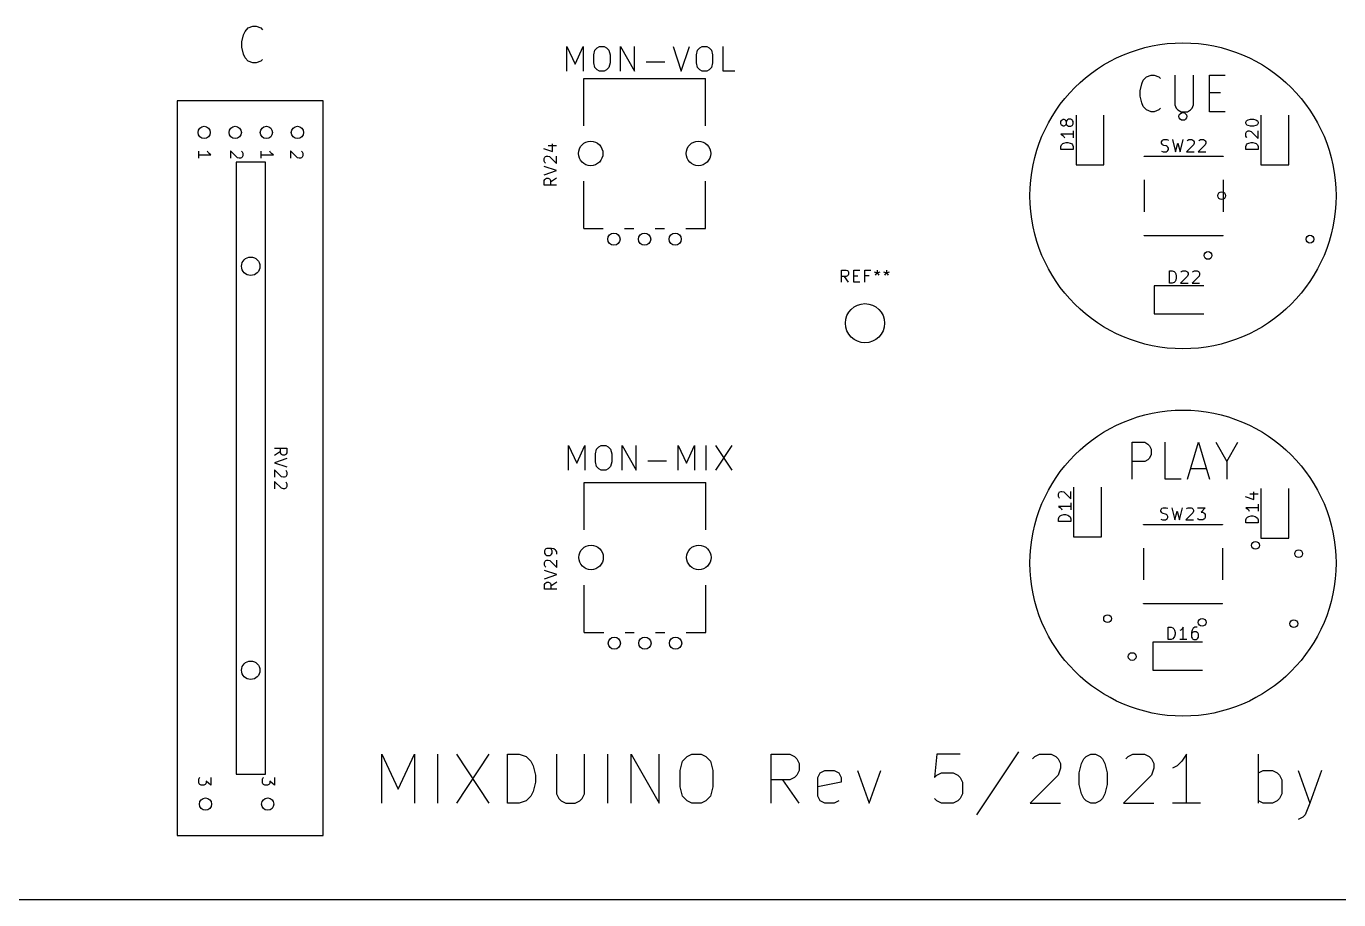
# Model space of a CAD drawing. Extents: x 0 to 360, y 0 to 265.
# Drawn here: x 179.5 to 286.7, y 0 to 71.4 of the extents above; entities that cross this region are included whole.
import ezdxf

# ---------------------------------------------------------------- set-up
doc = ezdxf.new("R2010")
doc.units = 0
doc.layers.add('BLACK', color=7, linetype='CONTINUOUS')

msp = doc.modelspace()

# ---------------------------------------------------------------- linework, layer by layer
at = {"layer": 'BLACK', "linetype": 'CONTINUOUS'}
for p, q in [((197.275, 70.6386), (197.403, 70.9243)), ((197.403, 70.9243), (197.66, 71.21)), ((197.66, 71.21), (198.046, 71.3529)), ((198.046, 71.3529), (198.303, 71.3529)), ((198.303, 71.3529), (198.689, 71.21)), ((198.689, 71.21), (198.818, 71.0671)), ((197.146, 70.0671), (197.275, 70.6386)), ((197.146, 69.6386), (197.146, 70.0671)), ((223.686, 67.6952), (223.686, 69.6952)), ((223.686, 69.6952), (224.352, 68.2667)), ((224.352, 68.2667), (225.019, 69.6952)), ((225.019, 69.6952), (225.019, 67.6952)), ((226.162, 69.6), (226.352, 69.6952)), ((226.352, 69.6952), (226.733, 69.6952)), ((226.733, 69.6952), (226.924, 69.6)), ((228.067, 67.6952), (228.067, 69.6952)), ((228.067, 69.6952), (229.21, 67.6952)), ((229.21, 67.6952), (229.21, 69.6952)), ((232.352, 69.6952), (233.019, 67.6952)), ((233.019, 67.6952), (233.686, 69.6952)), ((234.543, 69.6), (234.733, 69.6952)), ((234.733, 69.6952), (235.114, 69.6952)), ((235.114, 69.6952), (235.305, 69.6)), ((236.448, 67.6952), (236.448, 69.6952)), ((197.275, 69.0671), (197.146, 69.6386)), ((197.403, 68.7814), (197.275, 69.0671)), ((197.66, 68.4957), (197.403, 68.7814)), ((198.818, 68.6386), (198.689, 68.4957)), ((225.876, 69.0286), (225.971, 69.4095)), ((225.876, 68.3619), (225.876, 69.0286)), ((225.971, 69.4095), (226.162, 69.6)), ((226.924, 69.6), (227.114, 69.4095)), ((227.114, 69.4095), (227.21, 69.0286)), ((227.21, 69.0286), (227.21, 68.3619)), ((234.257, 69.0286), (234.352, 69.4095)), ((234.257, 68.3619), (234.257, 69.0286)), ((234.352, 69.4095), (234.543, 69.6)), ((235.305, 69.6), (235.495, 69.4095)), ((235.495, 69.4095), (235.59, 69.0286)), ((235.59, 69.0286), (235.59, 68.3619)), ((198.046, 68.3529), (197.66, 68.4957)), ((198.303, 68.3529), (198.046, 68.3529)), ((198.689, 68.4957), (198.303, 68.3529)), ((225.971, 67.981), (225.876, 68.3619)), ((226.162, 67.7905), (225.971, 67.981)), ((226.352, 67.6952), (226.162, 67.7905)), ((226.733, 67.6952), (226.352, 67.6952)), ((226.924, 67.7905), (226.733, 67.6952)), ((227.114, 67.981), (226.924, 67.7905)), ((227.21, 68.3619), (227.114, 67.981)), ((230.162, 68.4571), (231.686, 68.4571)), ((234.352, 67.981), (234.257, 68.3619)), ((234.543, 67.7905), (234.352, 67.981)), ((234.733, 67.6952), (234.543, 67.7905)), ((235.114, 67.6952), (234.733, 67.6952)), ((235.305, 67.7905), (235.114, 67.6952)), ((235.495, 67.981), (235.305, 67.7905)), ((235.59, 68.3619), (235.495, 67.981)), ((237.4, 67.6952), (236.448, 67.6952)), ((225.06, 67.08), (235, 67.08)), ((225.06, 63.215), (225.06, 67.08)), ((235, 63.215), (235, 67.08)), ((270.499, 66.0834), (270.627, 66.6549)), ((270.627, 66.6549), (270.756, 66.9406)), ((270.756, 66.9406), (271.013, 67.2263)), ((271.013, 67.2263), (271.399, 67.3692)), ((271.399, 67.3692), (271.656, 67.3692)), ((271.656, 67.3692), (272.041, 67.2263)), ((272.041, 67.2263), (272.17, 67.0834)), ((273.327, 67.3692), (273.327, 64.9406)), ((274.87, 64.9406), (274.87, 67.3692)), ((276.156, 64.3692), (276.156, 67.3692)), ((276.156, 67.3692), (277.441, 67.3692)), ((270.499, 65.6549), (270.499, 66.0834)), ((270.627, 65.0834), (270.499, 65.6549)), ((276.156, 65.9406), (277.056, 65.9406)), ((203.77, 65.25), (191.87, 65.25)), ((191.87, 65.25), (191.87, 5.25)), ((203.77, 5.25), (203.77, 65.25)), ((270.756, 64.7977), (270.627, 65.0834)), ((271.013, 64.512), (270.756, 64.7977)), ((271.399, 64.3692), (271.013, 64.512)), ((271.656, 64.3692), (271.399, 64.3692)), ((272.041, 64.512), (271.656, 64.3692)), ((272.17, 64.6549), (272.041, 64.512)), ((273.327, 64.9406), (273.456, 64.6549)), ((273.456, 64.6549), (273.584, 64.512)), ((273.584, 64.512), (273.841, 64.3692)), ((273.841, 64.3692), (274.356, 64.3692)), ((274.356, 64.3692), (274.613, 64.512)), ((274.613, 64.512), (274.741, 64.6549)), ((274.741, 64.6549), (274.87, 64.9406)), ((277.441, 64.3692), (276.156, 64.3692)), ((264.032, 63.5714), (264.08, 63.6667)), ((264.032, 63.381), (264.032, 63.5714)), ((264.08, 63.2857), (264.032, 63.381)), ((264.08, 63.6667), (264.128, 63.7143)), ((264.128, 63.2381), (264.08, 63.2857)), ((264.128, 63.7143), (264.223, 63.7619)), ((264.223, 63.7619), (264.27, 63.7619)), ((264.27, 63.7619), (264.366, 63.7143)), ((264.366, 63.7143), (264.413, 63.6667)), ((264.413, 63.2857), (264.366, 63.2381)), ((264.413, 63.6667), (264.461, 63.5714)), ((264.461, 63.381), (264.413, 63.2857)), ((264.509, 63.6667), (264.461, 63.5714)), ((264.461, 63.5714), (264.461, 63.381)), ((264.461, 63.381), (264.509, 63.2857)), ((264.556, 63.7143), (264.509, 63.6667)), ((264.509, 63.2857), (264.556, 63.2381)), ((264.651, 63.7619), (264.556, 63.7143)), ((264.842, 63.7619), (264.651, 63.7619)), ((264.937, 63.7143), (264.842, 63.7619)), ((264.985, 63.6667), (264.937, 63.7143)), ((264.937, 63.2381), (264.985, 63.2857)), ((265.032, 63.5714), (264.985, 63.6667)), ((264.985, 63.2857), (265.032, 63.381)), ((265.032, 63.381), (265.032, 63.5714)), ((265.265, 64.1), (265.265, 60.04)), ((267.535, 60.04), (267.535, 64.1)), ((279.132, 63.5238), (279.18, 63.619)), ((279.132, 63.4286), (279.132, 63.5238)), ((279.18, 63.3333), (279.132, 63.4286)), ((279.18, 63.619), (279.228, 63.6667)), ((279.228, 63.2857), (279.18, 63.3333)), ((279.228, 63.6667), (279.323, 63.7143)), ((279.323, 63.2381), (279.228, 63.2857)), ((279.323, 63.7143), (279.513, 63.7619)), ((279.513, 63.7619), (279.751, 63.7619)), ((279.751, 63.7619), (279.942, 63.7143)), ((279.942, 63.7143), (280.037, 63.6667)), ((280.037, 63.2857), (279.942, 63.2381)), ((280.037, 63.6667), (280.085, 63.619)), ((280.085, 63.3333), (280.037, 63.2857)), ((280.085, 63.619), (280.132, 63.5238)), ((280.132, 63.4286), (280.085, 63.3333)), ((280.132, 63.5238), (280.132, 63.4286)), ((280.365, 64.1), (280.365, 60.04)), ((282.635, 60.04), (282.635, 64.1)), ((265.032, 62.5238), (264.032, 62.5238)), ((264.032, 62.5238), (264.175, 62.4286)), ((264.223, 63.1905), (264.128, 63.2381)), ((264.175, 62.4286), (264.27, 62.3333)), ((264.27, 63.1905), (264.223, 63.1905)), ((264.366, 63.2381), (264.27, 63.1905)), ((264.27, 62.3333), (264.318, 62.2381)), ((264.556, 63.2381), (264.651, 63.1905)), ((264.651, 63.1905), (264.842, 63.1905)), ((264.842, 63.1905), (264.937, 63.2381)), ((265.032, 62.8095), (265.032, 62.2381)), ((279.132, 62.619), (279.18, 62.7143)), ((279.132, 62.381), (279.132, 62.619)), ((279.18, 62.2857), (279.132, 62.381)), ((279.18, 62.7143), (279.228, 62.7619)), ((279.228, 62.2381), (279.18, 62.2857)), ((279.228, 62.7619), (279.323, 62.8095)), ((279.513, 63.1905), (279.323, 63.2381)), ((279.323, 62.8095), (279.418, 62.8095)), ((279.418, 62.8095), (279.561, 62.7619)), ((279.751, 63.1905), (279.513, 63.1905)), ((279.561, 62.7619), (280.132, 62.1905)), ((279.942, 63.2381), (279.751, 63.1905)), ((280.132, 62.1905), (280.132, 62.8095)), ((193.618, 60.5643), (193.618, 61.1357)), ((194.38, 61.0405), (194.332, 61.1357)), ((196.789, 60.6119), (196.218, 61.1833)), ((196.218, 61.1833), (196.218, 60.5643)), ((197.122, 61.1357), (197.17, 61.0881)), ((198.718, 60.5643), (198.718, 61.1357)), ((199.48, 61.0405), (199.432, 61.1357)), ((201.689, 60.6119), (201.118, 61.1833)), ((201.118, 61.1833), (201.118, 60.5643)), ((202.022, 61.1357), (202.07, 61.0881)), ((221.785, 61.3671), (222.499, 61.129)), ((222.166, 61.6052), (222.832, 61.6052)), ((222.499, 61.129), (222.499, 61.7481)), ((264.032, 61.5238), (264.08, 61.6667)), ((264.032, 61.2857), (264.032, 61.5238)), ((265.032, 61.2857), (264.032, 61.2857)), ((264.08, 61.6667), (264.175, 61.7619)), ((264.175, 61.7619), (264.27, 61.8095)), ((264.27, 61.8095), (264.461, 61.8571)), ((264.461, 61.8571), (264.604, 61.8571)), ((264.604, 61.8571), (264.794, 61.8095)), ((264.794, 61.8095), (264.89, 61.7619)), ((264.89, 61.7619), (264.985, 61.6667)), ((264.985, 61.6667), (265.032, 61.5238)), ((265.032, 61.5238), (265.032, 61.2857)), ((272.24, 61.9071), (272.288, 62.0024)), ((272.24, 61.8119), (272.24, 61.9071)), ((272.288, 61.7167), (272.24, 61.8119)), ((272.24, 61.1452), (272.383, 61.0976)), ((272.288, 62.0024), (272.336, 62.05)), ((272.336, 61.669), (272.288, 61.7167)), ((272.336, 62.05), (272.431, 62.0976)), ((272.431, 61.6214), (272.336, 61.669)), ((272.383, 61.0976), (272.621, 61.0976)), ((272.431, 62.0976), (272.669, 62.0976)), ((272.621, 61.5738), (272.431, 61.6214)), ((272.717, 61.5262), (272.621, 61.5738)), ((272.621, 61.0976), (272.717, 61.1452)), ((272.669, 62.0976), (272.812, 62.05)), ((272.764, 61.4786), (272.717, 61.5262)), ((272.717, 61.1452), (272.764, 61.1929)), ((272.812, 61.3833), (272.764, 61.4786)), ((272.764, 61.1929), (272.812, 61.2881)), ((272.812, 61.2881), (272.812, 61.3833)), ((273.145, 62.0976), (273.383, 61.0976)), ((273.383, 61.0976), (273.574, 61.8119)), ((273.574, 61.8119), (273.764, 61.0976)), ((273.764, 61.0976), (274.002, 62.0976)), ((274.86, 61.669), (274.288, 61.0976)), ((274.288, 61.0976), (274.907, 61.0976)), ((274.336, 62.0024), (274.383, 62.05)), ((274.383, 62.05), (274.479, 62.0976)), ((274.479, 62.0976), (274.717, 62.0976)), ((274.717, 62.0976), (274.812, 62.05)), ((274.812, 62.05), (274.86, 62.0024)), ((274.86, 62.0024), (274.907, 61.9071)), ((274.907, 61.8119), (274.86, 61.669)), ((274.907, 61.9071), (274.907, 61.8119)), ((275.812, 61.669), (275.24, 61.0976)), ((275.24, 61.0976), (275.86, 61.0976)), ((275.288, 62.0024), (275.336, 62.05)), ((275.336, 62.05), (275.431, 62.0976)), ((275.431, 62.0976), (275.669, 62.0976)), ((275.669, 62.0976), (275.764, 62.05)), ((275.764, 62.05), (275.812, 62.0024)), ((275.812, 62.0024), (275.86, 61.9071)), ((275.86, 61.8119), (275.812, 61.669)), ((275.86, 61.9071), (275.86, 61.8119)), ((279.132, 61.5238), (279.18, 61.6667)), ((279.132, 61.2857), (279.132, 61.5238)), ((280.132, 61.2857), (279.132, 61.2857)), ((279.18, 61.6667), (279.275, 61.7619)), ((279.275, 61.7619), (279.37, 61.8095)), ((279.37, 61.8095), (279.561, 61.8571)), ((279.561, 61.8571), (279.704, 61.8571)), ((279.704, 61.8571), (279.894, 61.8095)), ((279.894, 61.8095), (279.99, 61.7619)), ((279.99, 61.7619), (280.085, 61.6667)), ((280.085, 61.6667), (280.132, 61.5238)), ((280.132, 61.5238), (280.132, 61.2857)), ((193.618, 60.85), (194.618, 60.85)), ((194.475, 60.9452), (194.38, 61.0405)), ((194.618, 60.85), (194.475, 60.9452)), ((199.07, 60.25), (196.67, 60.25)), ((196.67, 60.25), (196.67, 10.25)), ((196.932, 60.5643), (196.789, 60.6119)), ((197.027, 60.5643), (196.932, 60.5643)), ((197.122, 60.6119), (197.027, 60.5643)), ((197.17, 60.6595), (197.122, 60.6119)), ((197.17, 61.0881), (197.218, 60.9929)), ((197.218, 60.7548), (197.17, 60.6595)), ((197.218, 60.9929), (197.218, 60.7548)), ((198.718, 60.85), (199.718, 60.85)), ((199.07, 10.25), (199.07, 60.25)), ((199.575, 60.9452), (199.48, 61.0405)), ((199.718, 60.85), (199.575, 60.9452)), ((201.832, 60.5643), (201.689, 60.6119)), ((201.927, 60.5643), (201.832, 60.5643)), ((202.022, 60.6119), (201.927, 60.5643)), ((202.07, 60.6595), (202.022, 60.6119)), ((202.07, 61.0881), (202.118, 60.9929)), ((202.118, 60.7548), (202.07, 60.6595)), ((202.118, 60.9929), (202.118, 60.7548)), ((221.832, 60.5576), (221.88, 60.6529)), ((221.832, 60.3195), (221.832, 60.5576)), ((221.88, 60.2243), (221.832, 60.3195)), ((221.88, 60.6529), (221.928, 60.7005)), ((221.928, 60.1767), (221.88, 60.2243)), ((221.928, 60.7005), (222.023, 60.7481)), ((222.023, 60.7481), (222.118, 60.7481)), ((222.118, 60.7481), (222.261, 60.7005)), ((222.261, 60.7005), (222.832, 60.129)), ((222.832, 60.129), (222.832, 60.7481)), ((265.265, 60.04), (267.535, 60.04)), ((270.82, 60.7), (270.82, 60.73)), ((270.82, 60.73), (277.28, 60.73)), ((277.28, 60.73), (277.28, 60.7)), ((280.365, 60.04), (282.635, 60.04)), ((222.832, 59.5576), (221.832, 59.891)), ((221.832, 59.2243), (222.832, 59.5576)), ((221.832, 58.7481), (221.88, 58.8433)), ((221.832, 58.3671), (221.832, 58.7481)), ((222.832, 58.3671), (221.832, 58.3671)), ((221.88, 58.8433), (221.928, 58.891)), ((221.928, 58.891), (222.023, 58.9386)), ((222.023, 58.9386), (222.166, 58.9386)), ((222.166, 58.9386), (222.261, 58.891)), ((222.261, 58.891), (222.309, 58.8433)), ((222.309, 58.8433), (222.356, 58.7481)), ((222.832, 58.9386), (222.356, 58.6052)), ((222.356, 58.7481), (222.356, 58.3671)), ((225.06, 54.84), (225.06, 58.705)), ((235, 54.84), (235, 58.705)), ((270.82, 58.8), (270.82, 56.2)), ((277.28, 58.8), (277.28, 56.2)), ((225.06, 54.84), (226.659, 54.84)), ((228.401, 54.84), (229.16, 54.84)), ((230.901, 54.84), (231.66, 54.84)), ((233.4, 54.84), (235, 54.84)), ((270.82, 54.27), (270.82, 54.3)), ((270.82, 54.27), (277.28, 54.27)), ((277.28, 54.27), (277.28, 54.3)), ((246.125, 50.4416), (246.125, 51.4416)), ((246.125, 51.4416), (246.506, 51.4416)), ((246.506, 50.9178), (246.125, 50.9178)), ((246.697, 50.4416), (246.363, 50.9178)), ((246.506, 51.4416), (246.601, 51.394)), ((246.601, 50.9654), (246.506, 50.9178)), ((246.601, 51.394), (246.649, 51.3464)), ((246.649, 51.013), (246.601, 50.9654)), ((246.649, 51.3464), (246.697, 51.2511)), ((246.697, 51.1083), (246.649, 51.013)), ((246.697, 51.2511), (246.697, 51.1083)), ((247.125, 50.4416), (247.125, 51.4416)), ((247.125, 51.4416), (247.601, 51.4416)), ((247.125, 50.9654), (247.459, 50.9654)), ((247.601, 50.4416), (247.125, 50.4416)), ((248.03, 50.4416), (248.03, 51.4416)), ((248.03, 51.4416), (248.506, 51.4416)), ((248.363, 50.9654), (248.03, 50.9654)), ((248.792, 51.2988), (249.03, 51.2035)), ((248.887, 51.013), (249.03, 51.2035)), ((249.03, 51.4416), (249.03, 51.2035)), ((249.03, 51.2035), (249.268, 51.2988)), ((249.03, 51.2035), (249.173, 51.013)), ((249.554, 51.2988), (249.792, 51.2035)), ((249.649, 51.013), (249.792, 51.2035)), ((249.792, 51.4416), (249.792, 51.2035)), ((249.792, 51.2035), (250.03, 51.2988)), ((249.792, 51.2035), (249.935, 51.013)), ((272.886, 50.3676), (272.886, 51.3676)), ((272.886, 51.3676), (273.124, 51.3676)), ((273.124, 51.3676), (273.267, 51.32)), ((273.267, 50.4152), (273.124, 50.3676)), ((273.267, 51.32), (273.362, 51.2248)), ((273.362, 50.5105), (273.267, 50.4152)), ((273.362, 51.2248), (273.41, 51.1295)), ((273.41, 50.6057), (273.362, 50.5105)), ((273.41, 51.1295), (273.457, 50.939)), ((273.457, 50.7962), (273.41, 50.6057)), ((273.457, 50.939), (273.457, 50.7962)), ((274.362, 50.939), (273.79, 50.3676)), ((273.838, 51.2724), (273.886, 51.32)), ((273.886, 51.32), (273.981, 51.3676)), ((273.981, 51.3676), (274.219, 51.3676)), ((274.219, 51.3676), (274.314, 51.32)), ((274.314, 51.32), (274.362, 51.2724)), ((274.362, 51.2724), (274.41, 51.1771)), ((274.41, 51.0819), (274.362, 50.939)), ((274.41, 51.1771), (274.41, 51.0819)), ((275.314, 50.939), (274.743, 50.3676)), ((274.79, 51.2724), (274.838, 51.32)), ((274.838, 51.32), (274.933, 51.3676)), ((274.933, 51.3676), (275.171, 51.3676)), ((275.171, 51.3676), (275.267, 51.32)), ((275.267, 51.32), (275.314, 51.2724)), ((275.314, 51.2724), (275.362, 51.1771)), ((275.362, 51.0819), (275.314, 50.939)), ((275.362, 51.1771), (275.362, 51.0819)), ((275.7, 50.135), (271.64, 50.135)), ((271.64, 50.135), (271.64, 47.865)), ((273.124, 50.3676), (272.886, 50.3676)), ((273.79, 50.3676), (274.41, 50.3676)), ((274.743, 50.3676), (275.362, 50.3676)), ((271.64, 47.865), (275.7, 47.865)), ((199.818, 36.8929), (200.818, 36.8929)), ((199.818, 36.3214), (200.294, 36.6548)), ((200.294, 36.5119), (200.294, 36.8929)), ((200.341, 36.4167), (200.294, 36.5119)), ((200.818, 36.5119), (200.77, 36.4167)), ((200.818, 36.8929), (200.818, 36.5119)), ((223.829, 35.0952), (223.829, 37.0952)), ((223.829, 37.0952), (224.495, 35.6667)), ((224.495, 35.6667), (225.162, 37.0952)), ((225.162, 37.0952), (225.162, 35.0952)), ((226.019, 36.4286), (226.114, 36.8095)), ((226.114, 36.8095), (226.305, 37)), ((226.305, 37), (226.495, 37.0952)), ((226.495, 37.0952), (226.876, 37.0952)), ((226.876, 37.0952), (227.067, 37)), ((227.067, 37), (227.257, 36.8095)), ((227.257, 36.8095), (227.352, 36.4286)), ((228.21, 35.0952), (228.21, 37.0952)), ((228.21, 37.0952), (229.352, 35.0952)), ((229.352, 35.0952), (229.352, 37.0952)), ((232.781, 35.0952), (232.781, 37.0952)), ((232.781, 37.0952), (233.448, 35.6667)), ((233.448, 35.6667), (234.114, 37.0952)), ((234.114, 37.0952), (234.114, 35.0952)), ((235.067, 35.0952), (235.067, 37.0952)), ((235.829, 37.0952), (237.162, 35.0952)), ((237.162, 37.0952), (235.829, 35.0952)), ((269.856, 34.3692), (269.856, 37.3692)), ((269.856, 37.3692), (270.884, 37.3692)), ((270.884, 37.3692), (271.141, 37.2263)), ((271.141, 37.2263), (271.27, 37.0834)), ((271.27, 37.0834), (271.399, 36.7977)), ((271.399, 36.7977), (271.399, 36.3692)), ((272.556, 34.3692), (272.556, 37.3692)), ((274.356, 34.3692), (275.256, 37.3692)), ((275.256, 37.3692), (276.156, 34.3692)), ((276.67, 37.3692), (277.57, 35.7977)), ((277.57, 35.7977), (278.47, 37.3692)), ((200.818, 36.0357), (199.818, 35.7024)), ((199.818, 35.7024), (200.818, 35.369)), ((200.389, 36.369), (200.341, 36.4167)), ((200.484, 36.3214), (200.389, 36.369)), ((200.627, 36.3214), (200.484, 36.3214)), ((200.722, 36.369), (200.627, 36.3214)), ((200.77, 36.4167), (200.722, 36.369)), ((226.019, 35.7619), (226.019, 36.4286)), ((226.114, 35.381), (226.019, 35.7619)), ((226.305, 35.1905), (226.114, 35.381)), ((227.257, 35.381), (227.067, 35.1905)), ((227.352, 35.7619), (227.257, 35.381)), ((227.352, 36.4286), (227.352, 35.7619)), ((230.305, 35.8571), (231.829, 35.8571)), ((270.884, 35.7977), (269.856, 35.7977)), ((271.141, 35.9406), (270.884, 35.7977)), ((271.27, 36.0834), (271.141, 35.9406)), ((271.399, 36.3692), (271.27, 36.0834)), ((277.57, 35.7977), (277.57, 34.3692)), ((200.389, 34.5595), (199.818, 35.131)), ((199.818, 35.131), (199.818, 34.5119)), ((200.532, 34.5119), (200.389, 34.5595)), ((200.627, 34.5119), (200.532, 34.5119)), ((200.722, 34.5595), (200.627, 34.5119)), ((200.722, 35.0833), (200.77, 35.0357)), ((200.77, 34.6071), (200.722, 34.5595)), ((200.77, 35.0357), (200.818, 34.9405)), ((200.818, 34.7024), (200.77, 34.6071)), ((200.818, 34.9405), (200.818, 34.7024)), ((226.495, 35.0952), (226.305, 35.1905)), ((226.876, 35.0952), (226.495, 35.0952)), ((227.067, 35.1905), (226.876, 35.0952)), ((273.841, 34.3692), (272.556, 34.3692)), ((274.613, 35.2263), (275.899, 35.2263)), ((200.389, 33.6071), (199.818, 34.1786)), ((199.818, 34.1786), (199.818, 33.5595)), ((200.532, 33.5595), (200.389, 33.6071)), ((200.627, 33.5595), (200.532, 33.5595)), ((200.722, 33.6071), (200.627, 33.5595)), ((200.722, 34.131), (200.77, 34.0833)), ((200.77, 33.6548), (200.722, 33.6071)), ((200.77, 34.0833), (200.818, 33.9881)), ((200.818, 33.75), (200.77, 33.6548)), ((200.818, 33.9881), (200.818, 33.75)), ((225.09, 34.08), (235.03, 34.08)), ((225.09, 30.215), (225.09, 34.08)), ((235.03, 30.215), (235.03, 34.08)), ((263.832, 33.1714), (263.88, 33.2667)), ((263.88, 33.2667), (263.928, 33.3143)), ((263.928, 33.3143), (264.023, 33.3619)), ((264.023, 33.3619), (264.118, 33.3619)), ((264.118, 33.3619), (264.261, 33.3143)), ((264.261, 33.3143), (264.832, 32.7429)), ((264.832, 32.7429), (264.832, 33.3619)), ((265.065, 33.7), (265.065, 29.64)), ((267.335, 29.64), (267.335, 33.7)), ((279.799, 32.6905), (279.799, 33.3095)), ((280.365, 33.6), (280.365, 29.54)), ((282.635, 29.54), (282.635, 33.6)), ((263.832, 32.9333), (263.832, 33.1714)), ((263.88, 32.8381), (263.832, 32.9333)), ((263.928, 32.7905), (263.88, 32.8381)), ((264.832, 32.4095), (264.832, 31.8381)), ((279.085, 32.9286), (279.799, 32.6905)), ((279.466, 33.1667), (280.132, 33.1667)), ((280.132, 32.3095), (280.132, 31.7381)), ((264.832, 32.1238), (263.832, 32.1238)), ((263.832, 32.1238), (263.975, 32.0286)), ((263.832, 31.1238), (263.88, 31.2667)), ((263.832, 30.8857), (263.832, 31.1238)), ((263.88, 31.2667), (263.975, 31.3619)), ((263.975, 32.0286), (264.07, 31.9333)), ((263.975, 31.3619), (264.07, 31.4095)), ((264.07, 31.9333), (264.118, 31.8381)), ((264.07, 31.4095), (264.261, 31.4571)), ((264.261, 31.4571), (264.404, 31.4571)), ((264.404, 31.4571), (264.594, 31.4095)), ((264.594, 31.4095), (264.69, 31.3619)), ((264.69, 31.3619), (264.785, 31.2667)), ((264.785, 31.2667), (264.832, 31.1238)), ((264.832, 31.1238), (264.832, 30.8857)), ((272.19, 31.8371), (272.238, 31.9324)), ((272.19, 31.7419), (272.19, 31.8371)), ((272.238, 31.6467), (272.19, 31.7419)), ((272.238, 31.9324), (272.286, 31.98)), ((272.286, 31.599), (272.238, 31.6467)), ((272.286, 31.98), (272.381, 32.0276)), ((272.381, 31.5514), (272.286, 31.599)), ((272.381, 32.0276), (272.619, 32.0276)), ((272.571, 31.5038), (272.381, 31.5514)), ((272.667, 31.4562), (272.571, 31.5038)), ((272.619, 32.0276), (272.762, 31.98)), ((272.714, 31.4086), (272.667, 31.4562)), ((272.667, 31.0752), (272.714, 31.1229)), ((272.762, 31.3133), (272.714, 31.4086)), ((272.714, 31.1229), (272.762, 31.2181)), ((272.762, 31.2181), (272.762, 31.3133)), ((273.095, 32.0276), (273.333, 31.0276)), ((273.333, 31.0276), (273.524, 31.7419)), ((273.524, 31.7419), (273.714, 31.0276)), ((273.714, 31.0276), (273.952, 32.0276)), ((274.81, 31.599), (274.238, 31.0276)), ((274.286, 31.9324), (274.333, 31.98)), ((274.333, 31.98), (274.429, 32.0276)), ((274.429, 32.0276), (274.667, 32.0276)), ((274.667, 32.0276), (274.762, 31.98)), ((274.762, 31.98), (274.81, 31.9324)), ((274.81, 31.9324), (274.857, 31.8371)), ((274.857, 31.7419), (274.81, 31.599)), ((274.857, 31.8371), (274.857, 31.7419)), ((275.19, 32.0276), (275.81, 32.0276)), ((275.238, 31.0752), (275.19, 31.1229)), ((275.81, 32.0276), (275.476, 31.6467)), ((275.476, 31.6467), (275.619, 31.6467)), ((275.619, 31.6467), (275.714, 31.599)), ((275.714, 31.599), (275.762, 31.5514)), ((275.762, 31.1229), (275.714, 31.0752)), ((275.762, 31.5514), (275.81, 31.4562)), ((275.81, 31.2181), (275.762, 31.1229)), ((275.81, 31.4562), (275.81, 31.2181)), ((280.132, 32.0238), (279.132, 32.0238)), ((279.132, 32.0238), (279.275, 31.9286)), ((279.132, 31.0238), (279.18, 31.1667)), ((279.18, 31.1667), (279.275, 31.2619)), ((279.275, 31.9286), (279.37, 31.8333)), ((279.275, 31.2619), (279.37, 31.3095)), ((279.37, 31.8333), (279.418, 31.7381)), ((279.37, 31.3095), (279.561, 31.3571)), ((279.561, 31.3571), (279.704, 31.3571)), ((279.704, 31.3571), (279.894, 31.3095)), ((279.894, 31.3095), (279.99, 31.2619)), ((279.99, 31.2619), (280.085, 31.1667)), ((280.085, 31.1667), (280.132, 31.0238)), ((264.832, 30.8857), (263.832, 30.8857)), ((270.77, 30.66), (277.23, 30.66)), ((270.77, 30.63), (270.77, 30.66)), ((272.19, 31.0752), (272.333, 31.0276)), ((272.333, 31.0276), (272.571, 31.0276)), ((272.571, 31.0276), (272.667, 31.0752)), ((274.238, 31.0276), (274.857, 31.0276)), ((275.333, 31.0276), (275.238, 31.0752)), ((275.619, 31.0276), (275.333, 31.0276)), ((275.714, 31.0752), (275.619, 31.0276)), ((277.23, 30.66), (277.23, 30.63)), ((279.132, 30.7857), (279.132, 31.0238)), ((280.132, 30.7857), (279.132, 30.7857)), ((280.132, 31.0238), (280.132, 30.7857)), ((265.065, 29.64), (267.335, 29.64)), ((280.365, 29.54), (282.635, 29.54)), ((221.91, 28.6052), (221.862, 28.51)), ((221.862, 28.51), (221.862, 28.3195)), ((221.862, 28.3195), (221.91, 28.2243)), ((221.958, 28.6529), (221.91, 28.6052)), ((221.91, 28.2243), (221.958, 28.1767)), ((222.053, 28.7005), (221.958, 28.6529)), ((221.958, 28.1767), (222.053, 28.129)), ((222.434, 28.7005), (222.053, 28.7005)), ((222.053, 28.129), (222.291, 28.129)), ((222.386, 28.6529), (222.291, 28.7005)), ((222.291, 28.129), (222.386, 28.1767)), ((222.434, 28.6052), (222.386, 28.6529)), ((222.386, 28.1767), (222.434, 28.2243)), ((222.624, 28.6529), (222.434, 28.7005)), ((222.481, 28.51), (222.434, 28.6052)), ((222.434, 28.2243), (222.481, 28.3195)), ((222.481, 28.3195), (222.481, 28.51)), ((222.767, 28.5576), (222.624, 28.6529)), ((222.815, 28.51), (222.767, 28.5576)), ((222.862, 28.4148), (222.815, 28.51)), ((222.862, 28.2243), (222.862, 28.4148)), ((270.77, 28.73), (270.77, 26.13)), ((277.23, 28.73), (277.23, 26.13)), ((221.862, 27.5576), (221.91, 27.6529)), ((221.862, 27.3195), (221.862, 27.5576)), ((221.91, 27.2243), (221.862, 27.3195)), ((222.862, 26.5576), (221.862, 26.891)), ((221.91, 27.6529), (221.958, 27.7005)), ((221.958, 27.1767), (221.91, 27.2243)), ((221.958, 27.7005), (222.053, 27.7481)), ((222.053, 27.7481), (222.148, 27.7481)), ((222.148, 27.7481), (222.291, 27.7005)), ((222.291, 27.7005), (222.862, 27.129)), ((222.862, 27.129), (222.862, 27.7481)), ((221.862, 26.2243), (222.862, 26.5576)), ((221.862, 25.7481), (221.91, 25.8433)), ((221.862, 25.3671), (221.862, 25.7481)), ((221.91, 25.8433), (221.958, 25.891)), ((221.958, 25.891), (222.053, 25.9386)), ((222.053, 25.9386), (222.196, 25.9386)), ((222.196, 25.9386), (222.291, 25.891)), ((222.291, 25.891), (222.339, 25.8433)), ((222.339, 25.8433), (222.386, 25.7481)), ((222.862, 25.9386), (222.386, 25.6052)), ((222.386, 25.7481), (222.386, 25.3671)), ((222.862, 25.3671), (221.862, 25.3671)), ((225.09, 21.84), (225.09, 25.705)), ((235.03, 21.84), (235.03, 25.705)), ((270.77, 24.2), (270.77, 24.23)), ((270.77, 24.2), (277.23, 24.2)), ((277.23, 24.2), (277.23, 24.23)), ((225.09, 21.84), (226.689, 21.84)), ((228.431, 21.84), (229.19, 21.84)), ((230.931, 21.84), (231.69, 21.84)), ((233.43, 21.84), (235.03, 21.84)), ((272.786, 21.2676), (272.786, 22.2676)), ((272.786, 22.2676), (273.024, 22.2676)), ((273.024, 22.2676), (273.167, 22.22)), ((273.167, 22.22), (273.262, 22.1248)), ((273.262, 22.1248), (273.31, 22.0295)), ((273.31, 21.5057), (273.262, 21.4105)), ((273.31, 22.0295), (273.357, 21.839)), ((273.357, 21.6962), (273.31, 21.5057)), ((273.357, 21.839), (273.357, 21.6962)), ((273.833, 22.0295), (273.738, 21.9819)), ((273.929, 22.1248), (273.833, 22.0295)), ((274.024, 22.2676), (273.929, 22.1248)), ((274.024, 21.2676), (274.024, 22.2676)), ((274.738, 22.0295), (274.69, 21.839)), ((274.69, 21.839), (274.69, 21.4581)), ((274.738, 21.7914), (274.69, 21.6962)), ((274.69, 21.4581), (274.738, 21.3629)), ((274.833, 22.1724), (274.738, 22.0295)), ((274.786, 21.839), (274.738, 21.7914)), ((274.881, 21.8867), (274.786, 21.839)), ((274.881, 22.22), (274.833, 22.1724)), ((274.976, 22.2676), (274.881, 22.22)), ((275.071, 21.8867), (274.881, 21.8867)), ((275.167, 22.2676), (274.976, 22.2676)), ((275.167, 21.839), (275.071, 21.8867)), ((275.214, 21.7914), (275.167, 21.839)), ((275.262, 21.6962), (275.214, 21.7914)), ((275.214, 21.3629), (275.262, 21.4581)), ((275.262, 21.4581), (275.262, 21.6962)), ((275.6, 21.035), (271.54, 21.035)), ((271.54, 21.035), (271.54, 18.765)), ((273.024, 21.2676), (272.786, 21.2676)), ((273.167, 21.3152), (273.024, 21.2676)), ((273.262, 21.4105), (273.167, 21.3152)), ((274.31, 21.2676), (273.738, 21.2676)), ((274.738, 21.3629), (274.786, 21.3152)), ((274.786, 21.3152), (274.881, 21.2676)), ((274.881, 21.2676), (275.071, 21.2676)), ((275.071, 21.2676), (275.167, 21.3152)), ((275.167, 21.3152), (275.214, 21.3629)), ((271.54, 18.765), (275.6, 18.765)), ((208.562, 7.8905), (208.562, 11.8905)), ((208.562, 11.8905), (209.895, 9.0333)), ((209.895, 9.0333), (211.229, 11.8905)), ((211.229, 11.8905), (211.229, 7.8905)), ((213.133, 7.8905), (213.133, 11.8905)), ((214.657, 11.8905), (217.324, 7.8905)), ((217.324, 11.8905), (214.657, 7.8905)), ((218.848, 7.8905), (218.848, 11.8905)), ((218.848, 11.8905), (219.8, 11.8905)), ((219.8, 11.8905), (220.371, 11.7)), ((222.848, 11.8905), (222.848, 8.6524)), ((225.133, 8.6524), (225.133, 11.8905)), ((227.038, 7.8905), (227.038, 11.8905)), ((228.943, 7.8905), (228.943, 11.8905)), ((228.943, 11.8905), (231.229, 7.8905)), ((231.229, 7.8905), (231.229, 11.8905)), ((233.514, 11.7), (233.895, 11.8905)), ((233.895, 11.8905), (234.657, 11.8905)), ((234.657, 11.8905), (235.038, 11.7)), ((240.371, 7.8905), (240.371, 11.8905)), ((240.371, 11.8905), (241.895, 11.8905)), ((241.895, 11.8905), (242.276, 11.7)), ((253.895, 11.8905), (253.705, 9.9857)), ((255.8, 11.8905), (253.895, 11.8905)), ((260.562, 12.081), (257.133, 6.9381)), ((261.895, 11.7), (262.276, 11.8905)), ((262.276, 11.8905), (263.229, 11.8905)), ((263.229, 11.8905), (263.61, 11.7)), ((266.086, 11.7), (266.467, 11.8905)), ((266.467, 11.8905), (266.848, 11.8905)), ((266.848, 11.8905), (267.229, 11.7)), ((269.514, 11.7), (269.895, 11.8905)), ((269.895, 11.8905), (270.848, 11.8905)), ((270.848, 11.8905), (271.229, 11.7)), ((274.276, 11.8905), (273.895, 11.319)), ((274.276, 7.8905), (274.276, 11.8905)), ((280.181, 7.8905), (280.181, 11.8905)), ((220.371, 11.7), (220.752, 11.319)), ((220.752, 11.319), (220.943, 10.9381)), ((220.943, 10.9381), (221.133, 10.1762)), ((232.943, 10.5571), (233.133, 11.319)), ((233.133, 11.319), (233.514, 11.7)), ((235.038, 11.7), (235.419, 11.319)), ((235.419, 11.319), (235.61, 10.5571)), ((242.276, 11.7), (242.467, 11.5095)), ((242.467, 11.5095), (242.657, 11.1286)), ((242.657, 11.1286), (242.657, 10.5571)), ((261.705, 11.5095), (261.895, 11.7)), ((263.61, 11.7), (263.8, 11.5095)), ((263.8, 11.5095), (263.99, 11.1286)), ((263.99, 10.7476), (263.8, 10.1762)), ((263.99, 11.1286), (263.99, 10.7476)), ((265.514, 10.3667), (265.705, 11.1286)), ((265.705, 11.1286), (265.895, 11.5095)), ((265.895, 11.5095), (266.086, 11.7)), ((267.229, 11.7), (267.419, 11.5095)), ((267.419, 11.5095), (267.61, 11.1286)), ((267.61, 11.1286), (267.8, 10.3667)), ((269.324, 11.5095), (269.514, 11.7)), ((271.229, 11.7), (271.419, 11.5095)), ((271.419, 11.5095), (271.61, 11.1286)), ((271.61, 10.7476), (271.419, 10.1762)), ((271.61, 11.1286), (271.61, 10.7476)), ((273.514, 10.9381), (273.133, 10.7476)), ((273.895, 11.319), (273.514, 10.9381)), ((193.618, 9.8405), (193.665, 9.9357)), ((193.618, 9.5548), (193.618, 9.8405)), ((193.665, 9.9357), (193.713, 9.9833)), ((194.618, 9.3643), (194.237, 9.6976)), ((194.237, 9.6976), (194.237, 9.5548)), ((194.618, 9.9833), (194.618, 9.3643)), ((196.67, 10.25), (199.07, 10.25)), ((198.818, 9.8405), (198.865, 9.9357)), ((198.818, 9.5548), (198.818, 9.8405)), ((198.865, 9.9357), (198.913, 9.9833)), ((199.818, 9.3643), (199.437, 9.6976)), ((199.437, 9.6976), (199.437, 9.5548)), ((199.818, 9.9833), (199.818, 9.3643)), ((221.133, 10.1762), (221.133, 9.6048)), ((232.943, 9.2238), (232.943, 10.5571)), ((235.61, 10.5571), (235.61, 9.2238)), ((241.895, 9.7952), (240.371, 9.7952)), ((242.657, 7.8905), (241.324, 9.7952)), ((242.276, 9.9857), (241.895, 9.7952)), ((242.467, 10.1762), (242.276, 9.9857)), ((242.657, 10.5571), (242.467, 10.1762)), ((244.181, 9.9857), (244.371, 10.3667)), ((244.181, 8.4619), (244.181, 9.9857)), ((244.371, 10.3667), (244.752, 10.5571)), ((244.752, 10.5571), (245.514, 10.5571)), ((245.514, 10.5571), (245.895, 10.3667)), ((245.895, 10.3667), (246.086, 9.9857)), ((246.086, 9.9857), (246.086, 9.6048)), ((247.419, 10.5571), (248.371, 7.8905)), ((248.371, 7.8905), (249.324, 10.5571)), ((253.705, 9.9857), (253.895, 10.1762)), ((253.895, 10.1762), (254.276, 10.3667)), ((254.276, 10.3667), (255.229, 10.3667)), ((255.229, 10.3667), (255.61, 10.1762)), ((255.61, 10.1762), (255.8, 9.9857)), ((255.8, 9.9857), (255.99, 9.6048)), ((263.8, 10.1762), (261.514, 7.8905)), ((265.514, 9.4143), (265.514, 10.3667)), ((267.8, 10.3667), (267.8, 9.4143)), ((271.419, 10.1762), (269.133, 7.8905)), ((280.181, 10.3667), (280.562, 10.5571)), ((280.562, 10.5571), (281.324, 10.5571)), ((281.324, 10.5571), (281.705, 10.3667)), ((281.705, 10.3667), (281.895, 10.1762)), ((281.895, 10.1762), (282.086, 9.7952)), ((282.086, 9.7952), (282.086, 8.6524)), ((283.419, 10.5571), (284.371, 7.8905)), ((285.324, 10.5571), (284.371, 7.8905)), ((193.665, 9.4595), (193.618, 9.5548)), ((193.713, 9.4119), (193.665, 9.4595)), ((193.808, 9.3643), (193.713, 9.4119)), ((194.046, 9.3643), (193.808, 9.3643)), ((194.141, 9.4119), (194.046, 9.3643)), ((194.189, 9.4595), (194.141, 9.4119)), ((194.237, 9.5548), (194.189, 9.4595)), ((198.865, 9.4595), (198.818, 9.5548)), ((198.913, 9.4119), (198.865, 9.4595)), ((199.008, 9.3643), (198.913, 9.4119)), ((199.246, 9.3643), (199.008, 9.3643)), ((199.341, 9.4119), (199.246, 9.3643)), ((199.389, 9.4595), (199.341, 9.4119)), ((199.437, 9.5548), (199.389, 9.4595)), ((220.943, 8.8429), (220.752, 8.4619)), ((221.133, 9.6048), (220.943, 8.8429)), ((222.848, 8.6524), (223.038, 8.2714)), ((224.943, 8.2714), (225.133, 8.6524)), ((233.133, 8.4619), (232.943, 9.2238)), ((235.61, 9.2238), (235.419, 8.4619)), ((246.086, 9.6048), (244.181, 9.2238)), ((255.99, 8.6524), (255.8, 8.2714)), ((255.99, 9.6048), (255.99, 8.6524)), ((265.705, 8.6524), (265.514, 9.4143)), ((265.895, 8.2714), (265.705, 8.6524)), ((267.61, 8.6524), (267.419, 8.2714)), ((267.8, 9.4143), (267.61, 8.6524)), ((282.086, 8.6524), (281.895, 8.2714)), ((219.8, 7.8905), (218.848, 7.8905)), ((220.371, 8.0809), (219.8, 7.8905)), ((220.752, 8.4619), (220.371, 8.0809)), ((223.038, 8.2714), (223.229, 8.0809)), ((223.229, 8.0809), (223.61, 7.8905)), ((223.61, 7.8905), (224.371, 7.8905)), ((224.371, 7.8905), (224.752, 8.0809)), ((224.752, 8.0809), (224.943, 8.2714)), ((233.514, 8.0809), (233.133, 8.4619)), ((233.895, 7.8905), (233.514, 8.0809)), ((234.657, 7.8905), (233.895, 7.8905)), ((235.038, 8.0809), (234.657, 7.8905)), ((235.419, 8.4619), (235.038, 8.0809)), ((244.371, 8.0809), (244.181, 8.4619)), ((244.752, 7.8905), (244.371, 8.0809)), ((245.514, 7.8905), (244.752, 7.8905)), ((245.895, 8.0809), (245.514, 7.8905)), ((253.895, 8.0809), (253.705, 8.2714)), ((254.276, 7.8905), (253.895, 8.0809)), ((255.229, 7.8905), (254.276, 7.8905)), ((255.61, 8.0809), (255.229, 7.8905)), ((255.8, 8.2714), (255.61, 8.0809)), ((261.514, 7.8905), (263.99, 7.8905)), ((266.086, 8.0809), (265.895, 8.2714)), ((266.467, 7.8905), (266.086, 8.0809)), ((266.848, 7.8905), (266.467, 7.8905)), ((267.229, 8.0809), (266.848, 7.8905)), ((267.419, 8.2714), (267.229, 8.0809)), ((269.133, 7.8905), (271.61, 7.8905)), ((275.419, 7.8905), (273.133, 7.8905)), ((280.562, 7.8905), (280.181, 8.0809)), ((281.324, 7.8905), (280.562, 7.8905)), ((281.705, 8.0809), (281.324, 7.8905)), ((281.895, 8.2714), (281.705, 8.0809)), ((284.371, 7.8905), (283.99, 6.9381)), ((283.8, 6.7476), (283.419, 6.5571)), ((283.99, 6.9381), (283.8, 6.7476)), ((191.87, 5.25), (203.77, 5.25)), ((360, 0), (0, 0))]:
    msp.add_line(p, q, dxfattribs=at)
at = {"layer": 'BLACK'}
for centre in [(274, 57.5), (274, 27.5)]:
    msp.add_circle(centre, 12.5, dxfattribs=at)
at = {"layer": 'WHITE'}
for centre, radius in [((273.989, 63.985), 0.3175), ((194.06, 62.682), 0.5), ((196.6, 62.682), 0.5), ((199.14, 62.682), 0.5), ((201.68, 62.682), 0.5), ((225.63, 60.96), 1), ((234.43, 60.96), 1), ((277.164, 57.508), 0.3175), ((227.53, 53.96), 0.5), ((230.03, 53.96), 0.5), ((232.53, 53.96), 0.5), ((284.37, 53.96), 0.3175), ((276.046, 52.6312), 0.3175), ((197.87, 51.75), 0.75), ((248.03, 47.094), 1.6), ((225.66, 27.96), 1), ((234.46, 27.96), 1), ((279.92, 28.95), 0.3175), ((283.45, 28.27), 0.3175), ((267.842, 22.964), 0.3175), ((275.564, 22.6592), 0.3175), ((283.05, 22.55), 0.3175), ((227.56, 20.96), 0.5), ((230.06, 20.96), 0.5), ((232.56, 20.96), 0.5), ((197.87, 18.75), 0.75), ((269.849, 19.8652), 0.3175), ((194.17, 7.818), 0.5), ((199.25, 7.818), 0.5)]:
    msp.add_circle(centre, radius, dxfattribs=at)

doc.saveas('drawing.dxf')
